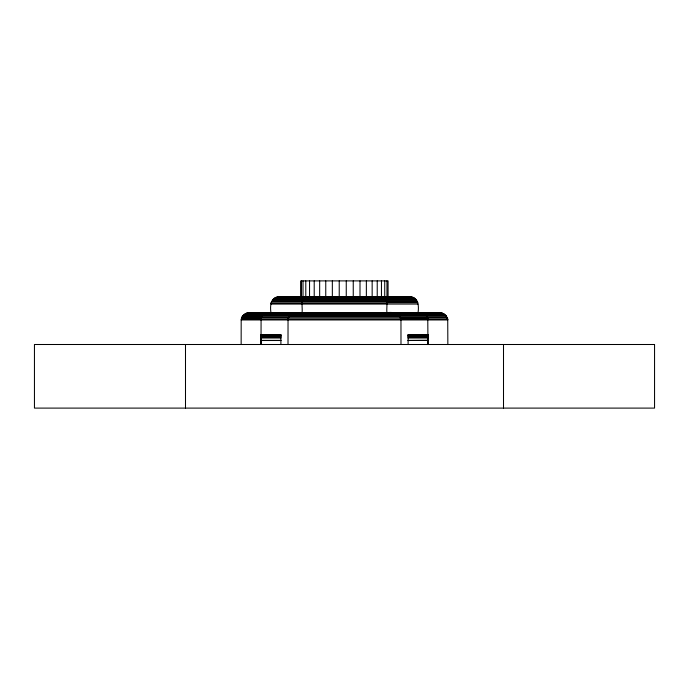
<?xml version="1.0" encoding="UTF-8"?>
<svg xmlns="http://www.w3.org/2000/svg" width="689" height="689" viewBox="0 0 689 689"><rect width="100%" height="100%" fill="white"/><g stroke="black" fill="none" stroke-linecap="round" stroke-linejoin="round"><path stroke-width="1.03" d="M241.15 344.5L241.184 319.954C241.434 316.458 244.268 313.409 247.721 312.823L302.066 312.703C302.79 307.862 300.404 300.705 304.788 296.925L314.21 296.804L314.21 280.897M288.011 344.5L288.036 319.954C288.295 316.458 291.128 313.409 294.582 312.823M288.131 319.265L289.079 316.673L399.921 316.673L400.964 319.954L400.989 344.5M300.774 296.804L300.774 280.897L388.079 280.897L388.079 296.804L277.529 296.925C270.269 298.096 270.028 307.13 270.966 312.703L263.31 313.176L261.837 315.536L261.079 319.265L241.632 317.93L447.368 317.93L447.729 319.265L445.99 315.536L243.01 315.536L241.271 319.265L447.729 319.265L447.85 344.5M289.449 316.087L288.751 317.293L241.891 317.293L241.417 318.594L261.079 319.265L261.028 344.5L261.028 334.561L280.897 334.63L280.897 344.5M346.257 280.897L346.257 296.804L384.212 296.925L384.729 296.804L384.729 280.897M360.002 280.897L360.002 296.804L384.212 296.925L386.951 296.804L386.951 280.897M372.155 280.897L372.155 296.804L388.079 296.804M381.456 280.897L381.456 296.804L384.212 296.925C388.596 300.705 386.202 307.88 386.934 312.703C391.998 311.91 399.267 312.591 400.722 318.594L427.766 317.93L427.972 344.5L427.972 334.561L408.103 334.63L408.103 344.5M427.766 317.93L426.732 314.563L425.104 312.823L418.034 312.703C418.929 307.105 418.74 298.104 411.471 296.925L277.529 296.925L303.022 296.804L303.022 280.897M394.418 312.823L441.279 312.823L443.871 313.762L445.99 315.536M277.529 296.925L332.339 296.804L332.339 280.897M294.117 296.804L301.946 296.907M276.194 297.278L412.806 297.278M274.937 297.863L414.063 297.863M273.8 298.656L415.2 298.656M272.818 299.637L416.182 299.637M272.396 300.189L416.604 300.189M417.56 302.032L271.44 302.032L271.087 303.367L386.891 303.367L386.736 302.032M418.008 304.056L270.992 304.056L271.707 301.394L417.293 301.394L417.767 302.695L386.822 302.695L386.925 304.056M247.721 312.823L441.279 312.823M246.378 313.176L442.622 313.176M245.129 313.762L443.871 313.762M243.992 314.563L445.008 314.563M446.412 316.087L242.588 316.087L261.355 317.293L242.218 316.673M400.249 317.293L447.109 317.293L447.816 319.954L241.184 319.954M261.028 334.811L280.897 334.811M408.103 334.811L427.972 334.811M261.028 335.121L280.897 335.121M408.103 335.121L427.972 335.121M261.028 335.543L280.897 335.543M408.103 335.543L427.972 335.543M261.028 336.051L280.897 336.051M408.103 336.051L427.972 336.051M261.028 336.645L280.897 336.645M408.103 336.645L427.972 336.645M261.028 337.309L280.897 337.309M408.103 337.309L427.972 337.309M261.028 338.015L280.897 338.015M408.103 338.015L427.972 338.015M261.028 340.357L280.897 340.357M408.103 340.357L427.972 340.357L408.103 340.521M261.028 340.521L280.897 340.512M411.471 296.925L388.019 296.804M384.212 296.925L377.227 296.804L377.227 280.897M400.722 318.594L427.921 319.265M295.495 296.925L296.83 297.278M399.551 316.087L400.869 319.265M503.504 344.5L503.504 408.103M366.359 280.897L366.359 296.804M353.25 280.897L353.25 296.804M339.229 280.897L339.229 296.804L304.788 296.925L325.759 296.804L325.759 280.897M319.662 280.897L319.662 296.804M309.542 280.897L309.542 296.804M305.787 280.897L305.787 296.804M301.343 280.897L301.343 296.804M185.496 344.5L185.496 408.103M654.55 344.5L34.45 344.5L34.45 408.103L654.55 408.103L654.55 344.5"/></g></svg>
